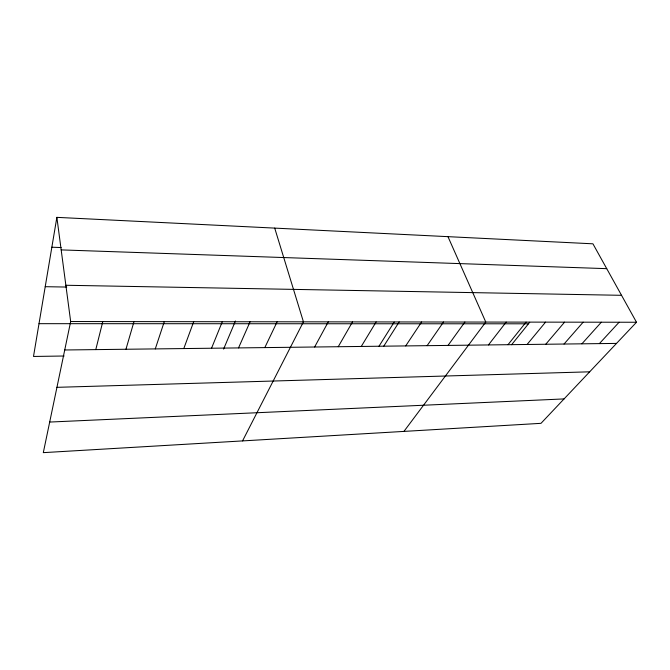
<?xml version="1.0" encoding="UTF-8"?>
<svg xmlns="http://www.w3.org/2000/svg" width="670" height="670" viewBox="0 0 670 670"><rect width="100%" height="100%" fill="white"/><g stroke="black" fill="none" stroke-linecap="round" stroke-linejoin="round"><path stroke-width="1" d="M56.866 217.356L70.668 321.533L43.307 452.644L541 423.331L636.5 322.253L592.933 243.813L56.866 217.356L33.5 356.457L64.111 356.005M95.785 349.606L102.803 321.575M125.952 349.246L133.992 321.617M155.281 348.903L164.284 321.659M183.798 348.559L193.705 321.692M211.544 348.233L222.298 321.726M223.587 349.103L235.455 321.014M238.537 347.906L250.094 321.767M264.817 347.596L277.129 321.801M242.548 440.91L303.435 321.834L274.708 228.102M314.624 347.001L328.292 321.86M338.241 346.717L352.521 321.893M361.272 346.449L376.13 321.927M378.927 346.34L394.178 322.103M383.751 346.181L399.153 321.952M405.693 345.913L421.614 321.977M427.117 345.661L443.523 322.01M448.046 345.41L464.905 322.036M403.935 431.405L485.784 322.061L447.97 236.652M488.464 344.933L506.168 322.086M507.994 344.698L526.084 322.111M511.579 344.748L529.702 322.27M527.089 344.472L545.548 322.136M545.765 344.246L564.559 322.161M564.031 344.028L583.151 322.186M581.903 343.819L601.325 322.211M599.39 343.609L619.105 322.228M49.689 422.058L564.073 398.918M56.933 387.327L589.675 371.817M64.73 349.983L616.517 343.409M39.011 323.677L528.462 323.803M70.668 321.533L636.5 322.253M45.225 286.693L66.74 287.062M65.861 285.261L621.534 295.311M51.85 247.213L61.146 247.548M61.179 249.893L606.735 268.662"/></g></svg>
